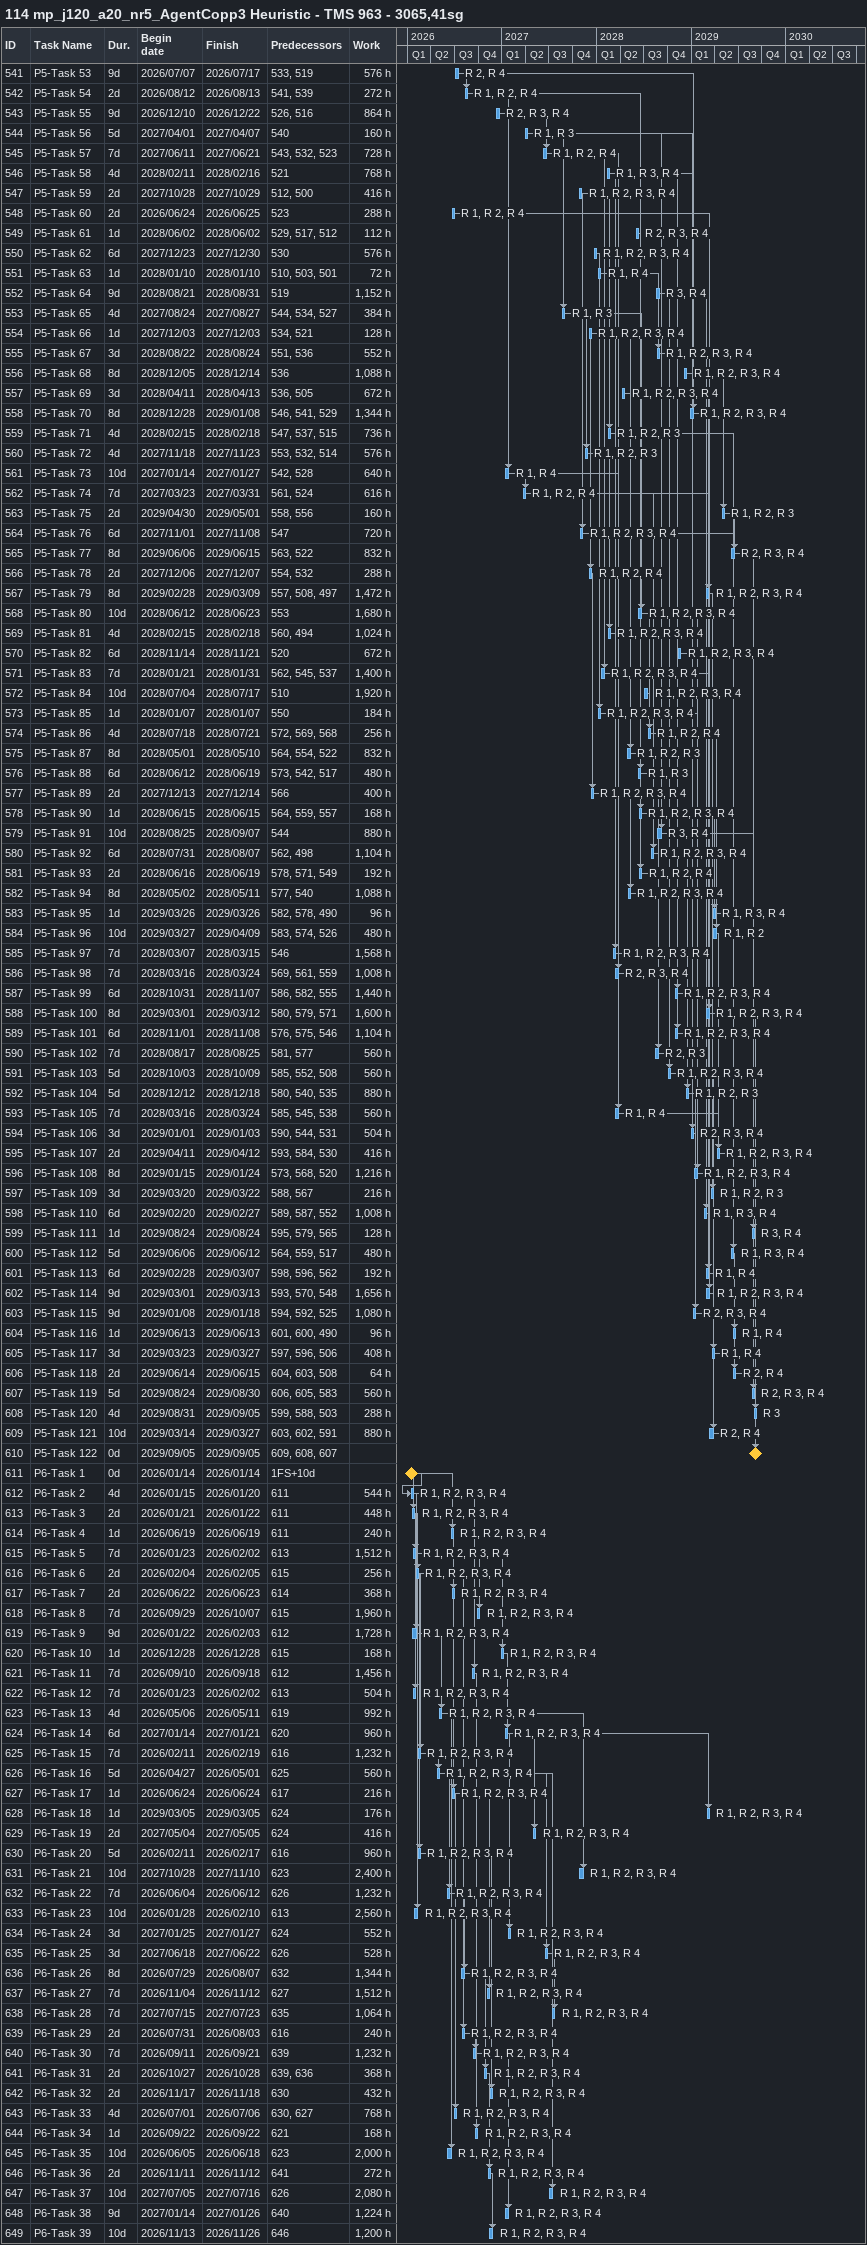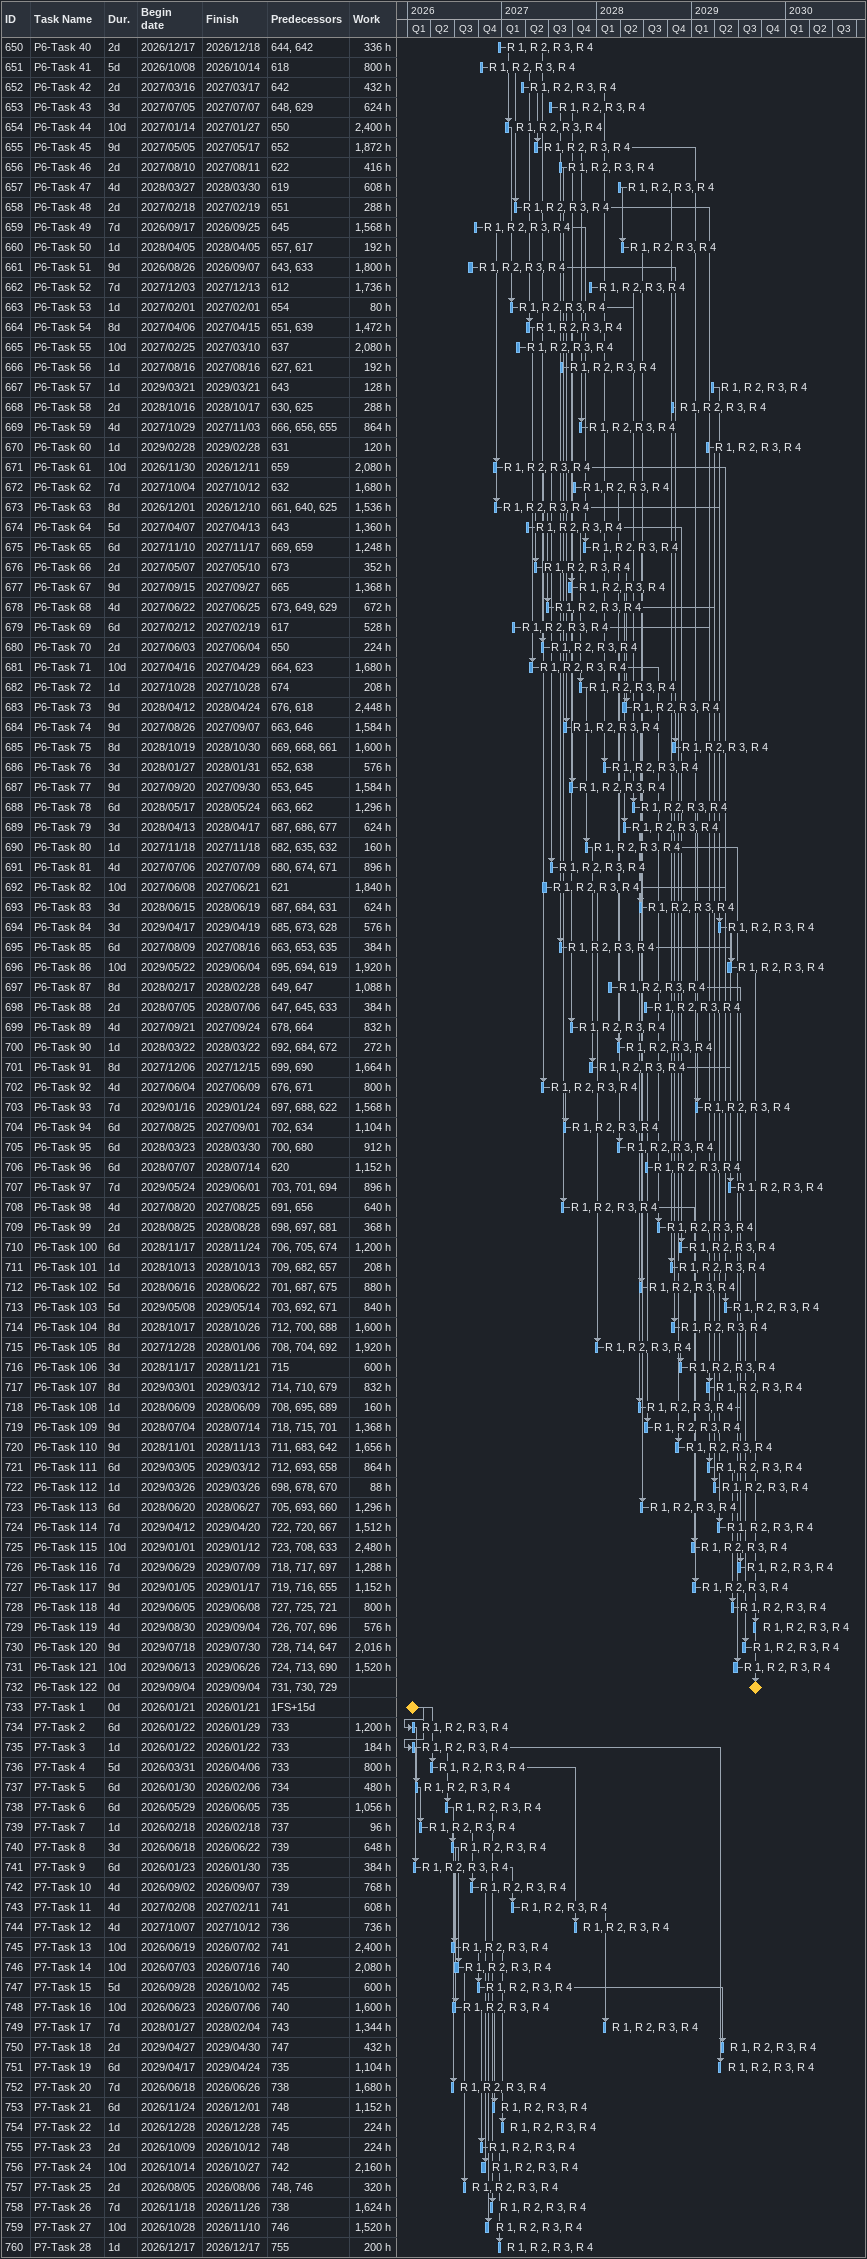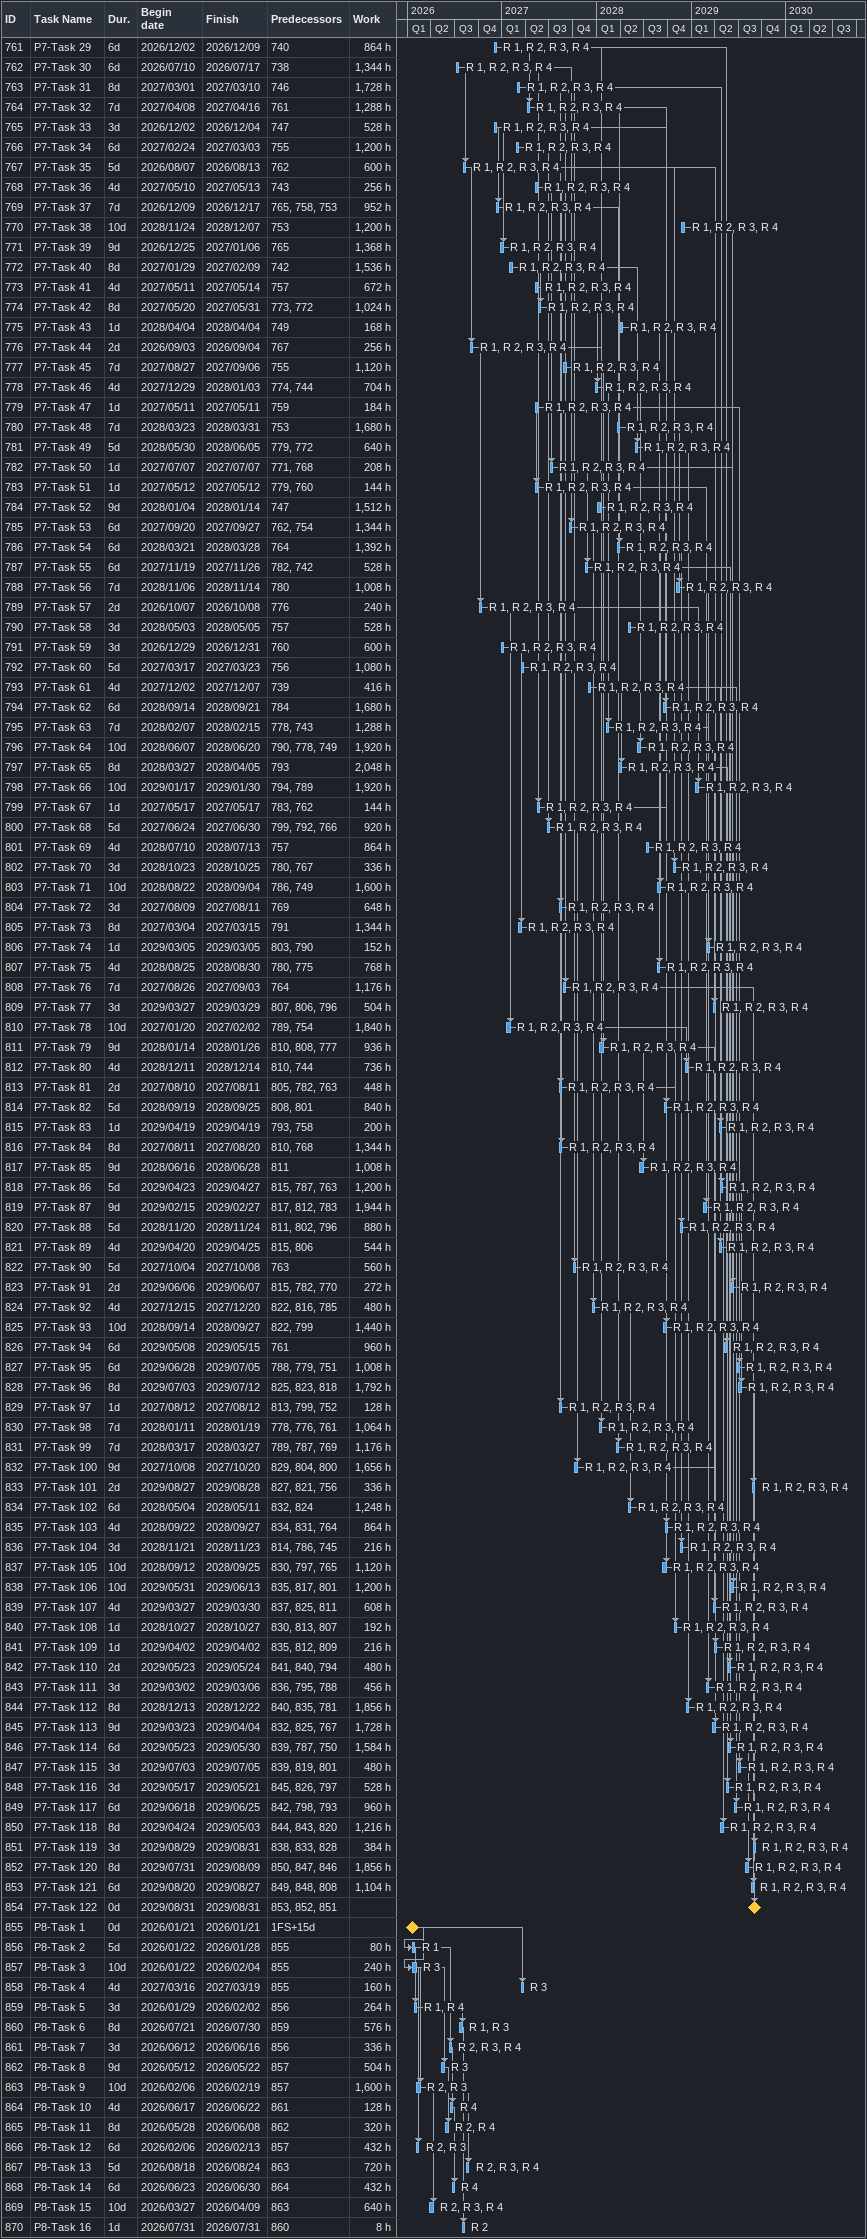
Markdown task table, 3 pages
114 mp_j120_a20_nr5_AgentCopp3 Heuristic - TMS 963 - 3065,41sg

| ID | Task | Duration | Start | Finish | Predecessors | Resources | Work (h) |
|---|---|---|---|---|---|---|---|
| 541 | P5-Task 53 | 9d | 2026-07-07 | 2026-07-17 | 533, 519 | R 2, R 4 | 576 |
| 542 | P5-Task 54 | 2d | 2026-08-12 | 2026-08-13 | 541, 539 | R 1, R 2, R 4 | 272 |
| 543 | P5-Task 55 | 9d | 2026-12-10 | 2026-12-22 | 526, 516 | R 2, R 3, R 4 | 864 |
| 544 | P5-Task 56 | 5d | 2027-04-01 | 2027-04-07 | 540 | R 1, R 3 | 160 |
| 545 | P5-Task 57 | 7d | 2027-06-11 | 2027-06-21 | 543, 532, 523 | R 1, R 2, R 4 | 728 |
| 546 | P5-Task 58 | 4d | 2028-02-11 | 2028-02-16 | 521 | R 1, R 3, R 4 | 768 |
| 547 | P5-Task 59 | 2d | 2027-10-28 | 2027-10-29 | 512, 500 | R 1, R 2, R 3, R 4 | 416 |
| 548 | P5-Task 60 | 2d | 2026-06-24 | 2026-06-25 | 523 | R 1, R 2, R 4 | 288 |
| 549 | P5-Task 61 | 1d | 2028-06-02 | 2028-06-02 | 529, 517, 512 | R 2, R 3, R 4 | 112 |
| 550 | P5-Task 62 | 6d | 2027-12-23 | 2027-12-30 | 530 | R 1, R 2, R 3, R 4 | 576 |
| 551 | P5-Task 63 | 1d | 2028-01-10 | 2028-01-10 | 510, 503, 501 | R 1, R 4 | 72 |
| 552 | P5-Task 64 | 9d | 2028-08-21 | 2028-08-31 | 519 | R 3, R 4 | 1152 |
| 553 | P5-Task 65 | 4d | 2027-08-24 | 2027-08-27 | 544, 534, 527 | R 1, R 3 | 384 |
| 554 | P5-Task 66 | 1d | 2027-12-03 | 2027-12-03 | 534, 521 | R 1, R 2, R 3, R 4 | 128 |
| 555 | P5-Task 67 | 3d | 2028-08-22 | 2028-08-24 | 551, 536 | R 1, R 2, R 3, R 4 | 552 |
| 556 | P5-Task 68 | 8d | 2028-12-05 | 2028-12-14 | 536 | R 1, R 2, R 3, R 4 | 1088 |
| 557 | P5-Task 69 | 3d | 2028-04-11 | 2028-04-13 | 536, 505 | R 1, R 2, R 3, R 4 | 672 |
| 558 | P5-Task 70 | 8d | 2028-12-28 | 2029-01-08 | 546, 541, 529 | R 1, R 2, R 3, R 4 | 1344 |
| 559 | P5-Task 71 | 4d | 2028-02-15 | 2028-02-18 | 547, 537, 515 | R 1, R 2, R 3 | 736 |
| 560 | P5-Task 72 | 4d | 2027-11-18 | 2027-11-23 | 553, 532, 514 | R 1, R 2, R 3 | 576 |
| 561 | P5-Task 73 | 10d | 2027-01-14 | 2027-01-27 | 542, 528 | R 1, R 4 | 640 |
| 562 | P5-Task 74 | 7d | 2027-03-23 | 2027-03-31 | 561, 524 | R 1, R 2, R 4 | 616 |
| 563 | P5-Task 75 | 2d | 2029-04-30 | 2029-05-01 | 558, 556 | R 1, R 2, R 3 | 160 |
| 564 | P5-Task 76 | 6d | 2027-11-01 | 2027-11-08 | 547 | R 1, R 2, R 3, R 4 | 720 |
| 565 | P5-Task 77 | 8d | 2029-06-06 | 2029-06-15 | 563, 522 | R 2, R 3, R 4 | 832 |
| 566 | P5-Task 78 | 2d | 2027-12-06 | 2027-12-07 | 554, 532 | R 1, R 2, R 4 | 288 |
| 567 | P5-Task 79 | 8d | 2029-02-28 | 2029-03-09 | 557, 508, 497 | R 1, R 2, R 3, R 4 | 1472 |
| 568 | P5-Task 80 | 10d | 2028-06-12 | 2028-06-23 | 553 | R 1, R 2, R 3, R 4 | 1680 |
| 569 | P5-Task 81 | 4d | 2028-02-15 | 2028-02-18 | 560, 494 | R 1, R 2, R 3, R 4 | 1024 |
| 570 | P5-Task 82 | 6d | 2028-11-14 | 2028-11-21 | 520 | R 1, R 2, R 3, R 4 | 672 |
| 571 | P5-Task 83 | 7d | 2028-01-21 | 2028-01-31 | 562, 545, 537 | R 1, R 2, R 3, R 4 | 1400 |
| 572 | P5-Task 84 | 10d | 2028-07-04 | 2028-07-17 | 510 | R 1, R 2, R 3, R 4 | 1920 |
| 573 | P5-Task 85 | 1d | 2028-01-07 | 2028-01-07 | 550 | R 1, R 2, R 3, R 4 | 184 |
| 574 | P5-Task 86 | 4d | 2028-07-18 | 2028-07-21 | 572, 569, 568 | R 1, R 2, R 4 | 256 |
| 575 | P5-Task 87 | 8d | 2028-05-01 | 2028-05-10 | 564, 554, 522 | R 1, R 2, R 3 | 832 |
| 576 | P5-Task 88 | 6d | 2028-06-12 | 2028-06-19 | 573, 542, 517 | R 1, R 3 | 480 |
| 577 | P5-Task 89 | 2d | 2027-12-13 | 2027-12-14 | 566 | R 1, R 2, R 3, R 4 | 400 |
| 578 | P5-Task 90 | 1d | 2028-06-15 | 2028-06-15 | 564, 559, 557 | R 1, R 2, R 3, R 4 | 168 |
| 579 | P5-Task 91 | 10d | 2028-08-25 | 2028-09-07 | 544 | R 3, R 4 | 880 |
| 580 | P5-Task 92 | 6d | 2028-07-31 | 2028-08-07 | 562, 498 | R 1, R 2, R 3, R 4 | 1104 |
| 581 | P5-Task 93 | 2d | 2028-06-16 | 2028-06-19 | 578, 571, 549 | R 1, R 2, R 4 | 192 |
| 582 | P5-Task 94 | 8d | 2028-05-02 | 2028-05-11 | 577, 540 | R 1, R 2, R 3, R 4 | 1088 |
| 583 | P5-Task 95 | 1d | 2029-03-26 | 2029-03-26 | 582, 578, 490 | R 1, R 3, R 4 | 96 |
| 584 | P5-Task 96 | 10d | 2029-03-27 | 2029-04-09 | 583, 574, 526 | R 1, R 2 | 480 |
| 585 | P5-Task 97 | 7d | 2028-03-07 | 2028-03-15 | 546 | R 1, R 2, R 3, R 4 | 1568 |
| 586 | P5-Task 98 | 7d | 2028-03-16 | 2028-03-24 | 569, 561, 559 | R 2, R 3, R 4 | 1008 |
| 587 | P5-Task 99 | 6d | 2028-10-31 | 2028-11-07 | 586, 582, 555 | R 1, R 2, R 3, R 4 | 1440 |
| 588 | P5-Task 100 | 8d | 2029-03-01 | 2029-03-12 | 580, 579, 571 | R 1, R 2, R 3, R 4 | 1600 |
| 589 | P5-Task 101 | 6d | 2028-11-01 | 2028-11-08 | 576, 575, 546 | R 1, R 2, R 3, R 4 | 1104 |
| 590 | P5-Task 102 | 7d | 2028-08-17 | 2028-08-25 | 581, 577 | R 2, R 3 | 560 |
| 591 | P5-Task 103 | 5d | 2028-10-03 | 2028-10-09 | 585, 552, 508 | R 1, R 2, R 3, R 4 | 560 |
| 592 | P5-Task 104 | 5d | 2028-12-12 | 2028-12-18 | 580, 540, 535 | R 1, R 2, R 3 | 880 |
| 593 | P5-Task 105 | 7d | 2028-03-16 | 2028-03-24 | 585, 545, 538 | R 1, R 4 | 560 |
| 594 | P5-Task 106 | 3d | 2029-01-01 | 2029-01-03 | 590, 544, 531 | R 2, R 3, R 4 | 504 |
| 595 | P5-Task 107 | 2d | 2029-04-11 | 2029-04-12 | 593, 584, 530 | R 1, R 2, R 3, R 4 | 416 |
| 596 | P5-Task 108 | 8d | 2029-01-15 | 2029-01-24 | 573, 568, 520 | R 1, R 2, R 3, R 4 | 1216 |
| 597 | P5-Task 109 | 3d | 2029-03-20 | 2029-03-22 | 588, 567 | R 1, R 2, R 3 | 216 |
| 598 | P5-Task 110 | 6d | 2029-02-20 | 2029-02-27 | 589, 587, 552 | R 1, R 3, R 4 | 1008 |
| 599 | P5-Task 111 | 1d | 2029-08-24 | 2029-08-24 | 595, 579, 565 | R 3, R 4 | 128 |
| 600 | P5-Task 112 | 5d | 2029-06-06 | 2029-06-12 | 564, 559, 517 | R 1, R 3, R 4 | 480 |
| 601 | P5-Task 113 | 6d | 2029-02-28 | 2029-03-07 | 598, 596, 562 | R 1, R 4 | 192 |
| 602 | P5-Task 114 | 9d | 2029-03-01 | 2029-03-13 | 593, 570, 548 | R 1, R 2, R 3, R 4 | 1656 |
| 603 | P5-Task 115 | 9d | 2029-01-08 | 2029-01-18 | 594, 592, 525 | R 2, R 3, R 4 | 1080 |
| 604 | P5-Task 116 | 1d | 2029-06-13 | 2029-06-13 | 601, 600, 490 | R 1, R 4 | 96 |
| 605 | P5-Task 117 | 3d | 2029-03-23 | 2029-03-27 | 597, 596, 506 | R 1, R 4 | 408 |
| 606 | P5-Task 118 | 2d | 2029-06-14 | 2029-06-15 | 604, 603, 508 | R 2, R 4 | 64 |
| 607 | P5-Task 119 | 5d | 2029-08-24 | 2029-08-30 | 606, 605, 583 | R 2, R 3, R 4 | 560 |
| 608 | P5-Task 120 | 4d | 2029-08-31 | 2029-09-05 | 599, 588, 503 | R 3 | 288 |
| 609 | P5-Task 121 | 10d | 2029-03-14 | 2029-03-27 | 603, 602, 591 | R 2, R 4 | 880 |
| 610 | P5-Task 122 | 0d | 2029-09-05 | 2029-09-05 | 609, 608, 607 |  |  |
| 611 | P6-Task 1 | 0d | 2026-01-14 | 2026-01-14 | 1FS+10d |  |  |
| 612 | P6-Task 2 | 4d | 2026-01-15 | 2026-01-20 | 611 | R 1, R 2, R 3, R 4 | 544 |
| 613 | P6-Task 3 | 2d | 2026-01-21 | 2026-01-22 | 611 | R 1, R 2, R 3, R 4 | 448 |
| 614 | P6-Task 4 | 1d | 2026-06-19 | 2026-06-19 | 611 | R 1, R 2, R 3, R 4 | 240 |
| 615 | P6-Task 5 | 7d | 2026-01-23 | 2026-02-02 | 613 | R 1, R 2, R 3, R 4 | 1512 |
| 616 | P6-Task 6 | 2d | 2026-02-04 | 2026-02-05 | 615 | R 1, R 2, R 3, R 4 | 256 |
| 617 | P6-Task 7 | 2d | 2026-06-22 | 2026-06-23 | 614 | R 1, R 2, R 3, R 4 | 368 |
| 618 | P6-Task 8 | 7d | 2026-09-29 | 2026-10-07 | 615 | R 1, R 2, R 3, R 4 | 1960 |
| 619 | P6-Task 9 | 9d | 2026-01-22 | 2026-02-03 | 612 | R 1, R 2, R 3, R 4 | 1728 |
| 620 | P6-Task 10 | 1d | 2026-12-28 | 2026-12-28 | 615 | R 1, R 2, R 3, R 4 | 168 |
| 621 | P6-Task 11 | 7d | 2026-09-10 | 2026-09-18 | 612 | R 1, R 2, R 3, R 4 | 1456 |
| 622 | P6-Task 12 | 7d | 2026-01-23 | 2026-02-02 | 613 | R 1, R 2, R 3, R 4 | 504 |
| 623 | P6-Task 13 | 4d | 2026-05-06 | 2026-05-11 | 619 | R 1, R 2, R 3, R 4 | 992 |
| 624 | P6-Task 14 | 6d | 2027-01-14 | 2027-01-21 | 620 | R 1, R 2, R 3, R 4 | 960 |
| 625 | P6-Task 15 | 7d | 2026-02-11 | 2026-02-19 | 616 | R 1, R 2, R 3, R 4 | 1232 |
| 626 | P6-Task 16 | 5d | 2026-04-27 | 2026-05-01 | 625 | R 1, R 2, R 3, R 4 | 560 |
| 627 | P6-Task 17 | 1d | 2026-06-24 | 2026-06-24 | 617 | R 1, R 2, R 3, R 4 | 216 |
| 628 | P6-Task 18 | 1d | 2029-03-05 | 2029-03-05 | 624 | R 1, R 2, R 3, R 4 | 176 |
| 629 | P6-Task 19 | 2d | 2027-05-04 | 2027-05-05 | 624 | R 1, R 2, R 3, R 4 | 416 |
| 630 | P6-Task 20 | 5d | 2026-02-11 | 2026-02-17 | 616 | R 1, R 2, R 3, R 4 | 960 |
| 631 | P6-Task 21 | 10d | 2027-10-28 | 2027-11-10 | 623 | R 1, R 2, R 3, R 4 | 2400 |
| 632 | P6-Task 22 | 7d | 2026-06-04 | 2026-06-12 | 626 | R 1, R 2, R 3, R 4 | 1232 |
| 633 | P6-Task 23 | 10d | 2026-01-28 | 2026-02-10 | 613 | R 1, R 2, R 3, R 4 | 2560 |
| 634 | P6-Task 24 | 3d | 2027-01-25 | 2027-01-27 | 624 | R 1, R 2, R 3, R 4 | 552 |
| 635 | P6-Task 25 | 3d | 2027-06-18 | 2027-06-22 | 626 | R 1, R 2, R 3, R 4 | 528 |
| 636 | P6-Task 26 | 8d | 2026-07-29 | 2026-08-07 | 632 | R 1, R 2, R 3, R 4 | 1344 |
| 637 | P6-Task 27 | 7d | 2026-11-04 | 2026-11-12 | 627 | R 1, R 2, R 3, R 4 | 1512 |
| 638 | P6-Task 28 | 7d | 2027-07-15 | 2027-07-23 | 635 | R 1, R 2, R 3, R 4 | 1064 |
| 639 | P6-Task 29 | 2d | 2026-07-31 | 2026-08-03 | 616 | R 1, R 2, R 3, R 4 | 240 |
| 640 | P6-Task 30 | 7d | 2026-09-11 | 2026-09-21 | 639 | R 1, R 2, R 3, R 4 | 1232 |
| 641 | P6-Task 31 | 2d | 2026-10-27 | 2026-10-28 | 639, 636 | R 1, R 2, R 3, R 4 | 368 |
| 642 | P6-Task 32 | 2d | 2026-11-17 | 2026-11-18 | 630 | R 1, R 2, R 3, R 4 | 432 |
| 643 | P6-Task 33 | 4d | 2026-07-01 | 2026-07-06 | 630, 627 | R 1, R 2, R 3, R 4 | 768 |
| 644 | P6-Task 34 | 1d | 2026-09-22 | 2026-09-22 | 621 | R 1, R 2, R 3, R 4 | 168 |
| 645 | P6-Task 35 | 10d | 2026-06-05 | 2026-06-18 | 623 | R 1, R 2, R 3, R 4 | 2000 |
| 646 | P6-Task 36 | 2d | 2026-11-11 | 2026-11-12 | 641 | R 1, R 2, R 3, R 4 | 272 |
| 647 | P6-Task 37 | 10d | 2027-07-05 | 2027-07-16 | 626 | R 1, R 2, R 3, R 4 | 2080 |
| 648 | P6-Task 38 | 9d | 2027-01-14 | 2027-01-26 | 640 | R 1, R 2, R 3, R 4 | 1224 |
| 649 | P6-Task 39 | 10d | 2026-11-13 | 2026-11-26 | 646 | R 1, R 2, R 3, R 4 | 1200 |
| 650 | P6-Task 40 | 2d | 2026-12-17 | 2026-12-18 | 644, 642 | R 1, R 2, R 3, R 4 | 336 |
| 651 | P6-Task 41 | 5d | 2026-10-08 | 2026-10-14 | 618 | R 1, R 2, R 3, R 4 | 800 |
| 652 | P6-Task 42 | 2d | 2027-03-16 | 2027-03-17 | 642 | R 1, R 2, R 3, R 4 | 432 |
| 653 | P6-Task 43 | 3d | 2027-07-05 | 2027-07-07 | 648, 629 | R 1, R 2, R 3, R 4 | 624 |
| 654 | P6-Task 44 | 10d | 2027-01-14 | 2027-01-27 | 650 | R 1, R 2, R 3, R 4 | 2400 |
| 655 | P6-Task 45 | 9d | 2027-05-05 | 2027-05-17 | 652 | R 1, R 2, R 3, R 4 | 1872 |
| 656 | P6-Task 46 | 2d | 2027-08-10 | 2027-08-11 | 622 | R 1, R 2, R 3, R 4 | 416 |
| 657 | P6-Task 47 | 4d | 2028-03-27 | 2028-03-30 | 619 | R 1, R 2, R 3, R 4 | 608 |
| 658 | P6-Task 48 | 2d | 2027-02-18 | 2027-02-19 | 651 | R 1, R 2, R 3, R 4 | 288 |
| 659 | P6-Task 49 | 7d | 2026-09-17 | 2026-09-25 | 645 | R 1, R 2, R 3, R 4 | 1568 |
| 660 | P6-Task 50 | 1d | 2028-04-05 | 2028-04-05 | 657, 617 | R 1, R 2, R 3, R 4 | 192 |
| 661 | P6-Task 51 | 9d | 2026-08-26 | 2026-09-07 | 643, 633 | R 1, R 2, R 3, R 4 | 1800 |
| 662 | P6-Task 52 | 7d | 2027-12-03 | 2027-12-13 | 612 | R 1, R 2, R 3, R 4 | 1736 |
| 663 | P6-Task 53 | 1d | 2027-02-01 | 2027-02-01 | 654 | R 1, R 2, R 3, R 4 | 80 |
| 664 | P6-Task 54 | 8d | 2027-04-06 | 2027-04-15 | 651, 639 | R 1, R 2, R 3, R 4 | 1472 |
| 665 | P6-Task 55 | 10d | 2027-02-25 | 2027-03-10 | 637 | R 1, R 2, R 3, R 4 | 2080 |
| 666 | P6-Task 56 | 1d | 2027-08-16 | 2027-08-16 | 627, 621 | R 1, R 2, R 3, R 4 | 192 |
| 667 | P6-Task 57 | 1d | 2029-03-21 | 2029-03-21 | 643 | R 1, R 2, R 3, R 4 | 128 |
| 668 | P6-Task 58 | 2d | 2028-10-16 | 2028-10-17 | 630, 625 | R 1, R 2, R 3, R 4 | 288 |
| 669 | P6-Task 59 | 4d | 2027-10-29 | 2027-11-03 | 666, 656, 655 | R 1, R 2, R 3, R 4 | 864 |
| 670 | P6-Task 60 | 1d | 2029-02-28 | 2029-02-28 | 631 | R 1, R 2, R 3, R 4 | 120 |
| 671 | P6-Task 61 | 10d | 2026-11-30 | 2026-12-11 | 659 | R 1, R 2, R 3, R 4 | 2080 |
| 672 | P6-Task 62 | 7d | 2027-10-04 | 2027-10-12 | 632 | R 1, R 2, R 3, R 4 | 1680 |
| 673 | P6-Task 63 | 8d | 2026-12-01 | 2026-12-10 | 661, 640, 625 | R 1, R 2, R 3, R 4 | 1536 |
| 674 | P6-Task 64 | 5d | 2027-04-07 | 2027-04-13 | 643 | R 1, R 2, R 3, R 4 | 1360 |
| 675 | P6-Task 65 | 6d | 2027-11-10 | 2027-11-17 | 669, 659 | R 1, R 2, R 3, R 4 | 1248 |
| 676 | P6-Task 66 | 2d | 2027-05-07 | 2027-05-10 | 673 | R 1, R 2, R 3, R 4 | 352 |
| 677 | P6-Task 67 | 9d | 2027-09-15 | 2027-09-27 | 665 | R 1, R 2, R 3, R 4 | 1368 |
| 678 | P6-Task 68 | 4d | 2027-06-22 | 2027-06-25 | 673, 649, 629 | R 1, R 2, R 3, R 4 | 672 |
| 679 | P6-Task 69 | 6d | 2027-02-12 | 2027-02-19 | 617 | R 1, R 2, R 3, R 4 | 528 |
| 680 | P6-Task 70 | 2d | 2027-06-03 | 2027-06-04 | 650 | R 1, R 2, R 3, R 4 | 224 |
| 681 | P6-Task 71 | 10d | 2027-04-16 | 2027-04-29 | 664, 623 | R 1, R 2, R 3, R 4 | 1680 |
| 682 | P6-Task 72 | 1d | 2027-10-28 | 2027-10-28 | 674 | R 1, R 2, R 3, R 4 | 208 |
| 683 | P6-Task 73 | 9d | 2028-04-12 | 2028-04-24 | 676, 618 | R 1, R 2, R 3, R 4 | 2448 |
| 684 | P6-Task 74 | 9d | 2027-08-26 | 2027-09-07 | 663, 646 | R 1, R 2, R 3, R 4 | 1584 |
| 685 | P6-Task 75 | 8d | 2028-10-19 | 2028-10-30 | 669, 668, 661 | R 1, R 2, R 3, R 4 | 1600 |
| 686 | P6-Task 76 | 3d | 2028-01-27 | 2028-01-31 | 652, 638 | R 1, R 2, R 3, R 4 | 576 |
| 687 | P6-Task 77 | 9d | 2027-09-20 | 2027-09-30 | 653, 645 | R 1, R 2, R 3, R 4 | 1584 |
| 688 | P6-Task 78 | 6d | 2028-05-17 | 2028-05-24 | 663, 662 | R 1, R 2, R 3, R 4 | 1296 |
| 689 | P6-Task 79 | 3d | 2028-04-13 | 2028-04-17 | 687, 686, 677 | R 1, R 2, R 3, R 4 | 624 |
| 690 | P6-Task 80 | 1d | 2027-11-18 | 2027-11-18 | 682, 635, 632 | R 1, R 2, R 3, R 4 | 160 |
| 691 | P6-Task 81 | 4d | 2027-07-06 | 2027-07-09 | 680, 674, 671 | R 1, R 2, R 3, R 4 | 896 |
| 692 | P6-Task 82 | 10d | 2027-06-08 | 2027-06-21 | 621 | R 1, R 2, R 3, R 4 | 1840 |
| 693 | P6-Task 83 | 3d | 2028-06-15 | 2028-06-19 | 687, 684, 631 | R 1, R 2, R 3, R 4 | 624 |
| 694 | P6-Task 84 | 3d | 2029-04-17 | 2029-04-19 | 685, 673, 628 | R 1, R 2, R 3, R 4 | 576 |
| 695 | P6-Task 85 | 6d | 2027-08-09 | 2027-08-16 | 663, 653, 635 | R 1, R 2, R 3, R 4 | 384 |
| 696 | P6-Task 86 | 10d | 2029-05-22 | 2029-06-04 | 695, 694, 619 | R 1, R 2, R 3, R 4 | 1920 |
| 697 | P6-Task 87 | 8d | 2028-02-17 | 2028-02-28 | 649, 647 | R 1, R 2, R 3, R 4 | 1088 |
| 698 | P6-Task 88 | 2d | 2028-07-05 | 2028-07-06 | 647, 645, 633 | R 1, R 2, R 3, R 4 | 384 |
| 699 | P6-Task 89 | 4d | 2027-09-21 | 2027-09-24 | 678, 664 | R 1, R 2, R 3, R 4 | 832 |
| 700 | P6-Task 90 | 1d | 2028-03-22 | 2028-03-22 | 692, 684, 672 | R 1, R 2, R 3, R 4 | 272 |
| 701 | P6-Task 91 | 8d | 2027-12-06 | 2027-12-15 | 699, 690 | R 1, R 2, R 3, R 4 | 1664 |
| 702 | P6-Task 92 | 4d | 2027-06-04 | 2027-06-09 | 676, 671 | R 1, R 2, R 3, R 4 | 800 |
| 703 | P6-Task 93 | 7d | 2029-01-16 | 2029-01-24 | 697, 688, 622 | R 1, R 2, R 3, R 4 | 1568 |
| 704 | P6-Task 94 | 6d | 2027-08-25 | 2027-09-01 | 702, 634 | R 1, R 2, R 3, R 4 | 1104 |
| 705 | P6-Task 95 | 6d | 2028-03-23 | 2028-03-30 | 700, 680 | R 1, R 2, R 3, R 4 | 912 |
| 706 | P6-Task 96 | 6d | 2028-07-07 | 2028-07-14 | 620 | R 1, R 2, R 3, R 4 | 1152 |
| 707 | P6-Task 97 | 7d | 2029-05-24 | 2029-06-01 | 703, 701, 694 | R 1, R 2, R 3, R 4 | 896 |
| 708 | P6-Task 98 | 4d | 2027-08-20 | 2027-08-25 | 691, 656 | R 1, R 2, R 3, R 4 | 640 |
| 709 | P6-Task 99 | 2d | 2028-08-25 | 2028-08-28 | 698, 697, 681 | R 1, R 2, R 3, R 4 | 368 |
| 710 | P6-Task 100 | 6d | 2028-11-17 | 2028-11-24 | 706, 705, 674 | R 1, R 2, R 3, R 4 | 1200 |
| 711 | P6-Task 101 | 1d | 2028-10-13 | 2028-10-13 | 709, 682, 657 | R 1, R 2, R 3, R 4 | 208 |
| 712 | P6-Task 102 | 5d | 2028-06-16 | 2028-06-22 | 701, 687, 675 | R 1, R 2, R 3, R 4 | 880 |
| 713 | P6-Task 103 | 5d | 2029-05-08 | 2029-05-14 | 703, 692, 671 | R 1, R 2, R 3, R 4 | 840 |
| 714 | P6-Task 104 | 8d | 2028-10-17 | 2028-10-26 | 712, 700, 688 | R 1, R 2, R 3, R 4 | 1600 |
| 715 | P6-Task 105 | 8d | 2027-12-28 | 2028-01-06 | 708, 704, 692 | R 1, R 2, R 3, R 4 | 1920 |
| 716 | P6-Task 106 | 3d | 2028-11-17 | 2028-11-21 | 715 | R 1, R 2, R 3, R 4 | 600 |
| 717 | P6-Task 107 | 8d | 2029-03-01 | 2029-03-12 | 714, 710, 679 | R 1, R 2, R 3, R 4 | 832 |
| 718 | P6-Task 108 | 1d | 2028-06-09 | 2028-06-09 | 708, 695, 689 | R 1, R 2, R 3, R 4 | 160 |
| 719 | P6-Task 109 | 9d | 2028-07-04 | 2028-07-14 | 718, 715, 701 | R 1, R 2, R 3, R 4 | 1368 |
| 720 | P6-Task 110 | 9d | 2028-11-01 | 2028-11-13 | 711, 683, 642 | R 1, R 2, R 3, R 4 | 1656 |
| 721 | P6-Task 111 | 6d | 2029-03-05 | 2029-03-12 | 712, 693, 658 | R 1, R 2, R 3, R 4 | 864 |
| 722 | P6-Task 112 | 1d | 2029-03-26 | 2029-03-26 | 698, 678, 670 | R 1, R 2, R 3, R 4 | 88 |
| 723 | P6-Task 113 | 6d | 2028-06-20 | 2028-06-27 | 705, 693, 660 | R 1, R 2, R 3, R 4 | 1296 |
| 724 | P6-Task 114 | 7d | 2029-04-12 | 2029-04-20 | 722, 720, 667 | R 1, R 2, R 3, R 4 | 1512 |
| 725 | P6-Task 115 | 10d | 2029-01-01 | 2029-01-12 | 723, 708, 633 | R 1, R 2, R 3, R 4 | 2480 |
| 726 | P6-Task 116 | 7d | 2029-06-29 | 2029-07-09 | 718, 717, 697 | R 1, R 2, R 3, R 4 | 1288 |
| 727 | P6-Task 117 | 9d | 2029-01-05 | 2029-01-17 | 719, 716, 655 | R 1, R 2, R 3, R 4 | 1152 |
| 728 | P6-Task 118 | 4d | 2029-06-05 | 2029-06-08 | 727, 725, 721 | R 1, R 2, R 3, R 4 | 800 |
| 729 | P6-Task 119 | 4d | 2029-08-30 | 2029-09-04 | 726, 707, 696 | R 1, R 2, R 3, R 4 | 576 |
| 730 | P6-Task 120 | 9d | 2029-07-18 | 2029-07-30 | 728, 714, 647 | R 1, R 2, R 3, R 4 | 2016 |
| 731 | P6-Task 121 | 10d | 2029-06-13 | 2029-06-26 | 724, 713, 690 | R 1, R 2, R 3, R 4 | 1520 |
| 732 | P6-Task 122 | 0d | 2029-09-04 | 2029-09-04 | 731, 730, 729 |  |  |
| 733 | P7-Task 1 | 0d | 2026-01-21 | 2026-01-21 | 1FS+15d |  |  |
| 734 | P7-Task 2 | 6d | 2026-01-22 | 2026-01-29 | 733 | R 1, R 2, R 3, R 4 | 1200 |
| 735 | P7-Task 3 | 1d | 2026-01-22 | 2026-01-22 | 733 | R 1, R 2, R 3, R 4 | 184 |
| 736 | P7-Task 4 | 5d | 2026-03-31 | 2026-04-06 | 733 | R 1, R 2, R 3, R 4 | 800 |
| 737 | P7-Task 5 | 6d | 2026-01-30 | 2026-02-06 | 734 | R 1, R 2, R 3, R 4 | 480 |
| 738 | P7-Task 6 | 6d | 2026-05-29 | 2026-06-05 | 735 | R 1, R 2, R 3, R 4 | 1056 |
| 739 | P7-Task 7 | 1d | 2026-02-18 | 2026-02-18 | 737 | R 1, R 2, R 3, R 4 | 96 |
| 740 | P7-Task 8 | 3d | 2026-06-18 | 2026-06-22 | 739 | R 1, R 2, R 3, R 4 | 648 |
| 741 | P7-Task 9 | 6d | 2026-01-23 | 2026-01-30 | 735 | R 1, R 2, R 3, R 4 | 384 |
| 742 | P7-Task 10 | 4d | 2026-09-02 | 2026-09-07 | 739 | R 1, R 2, R 3, R 4 | 768 |
| 743 | P7-Task 11 | 4d | 2027-02-08 | 2027-02-11 | 741 | R 1, R 2, R 3, R 4 | 608 |
| 744 | P7-Task 12 | 4d | 2027-10-07 | 2027-10-12 | 736 | R 1, R 2, R 3, R 4 | 736 |
| 745 | P7-Task 13 | 10d | 2026-06-19 | 2026-07-02 | 741 | R 1, R 2, R 3, R 4 | 2400 |
| 746 | P7-Task 14 | 10d | 2026-07-03 | 2026-07-16 | 740 | R 1, R 2, R 3, R 4 | 2080 |
| 747 | P7-Task 15 | 5d | 2026-09-28 | 2026-10-02 | 745 | R 1, R 2, R 3, R 4 | 600 |
| 748 | P7-Task 16 | 10d | 2026-06-23 | 2026-07-06 | 740 | R 1, R 2, R 3, R 4 | 1600 |
| 749 | P7-Task 17 | 7d | 2028-01-27 | 2028-02-04 | 743 | R 1, R 2, R 3, R 4 | 1344 |
| 750 | P7-Task 18 | 2d | 2029-04-27 | 2029-04-30 | 747 | R 1, R 2, R 3, R 4 | 432 |
| 751 | P7-Task 19 | 6d | 2029-04-17 | 2029-04-24 | 735 | R 1, R 2, R 3, R 4 | 1104 |
| 752 | P7-Task 20 | 7d | 2026-06-18 | 2026-06-26 | 738 | R 1, R 2, R 3, R 4 | 1680 |
| 753 | P7-Task 21 | 6d | 2026-11-24 | 2026-12-01 | 748 | R 1, R 2, R 3, R 4 | 1152 |
| 754 | P7-Task 22 | 1d | 2026-12-28 | 2026-12-28 | 745 | R 1, R 2, R 3, R 4 | 224 |
| 755 | P7-Task 23 | 2d | 2026-10-09 | 2026-10-12 | 748 | R 1, R 2, R 3, R 4 | 224 |
| 756 | P7-Task 24 | 10d | 2026-10-14 | 2026-10-27 | 742 | R 1, R 2, R 3, R 4 | 2160 |
| 757 | P7-Task 25 | 2d | 2026-08-05 | 2026-08-06 | 748, 746 | R 1, R 2, R 3, R 4 | 320 |
| 758 | P7-Task 26 | 7d | 2026-11-18 | 2026-11-26 | 738 | R 1, R 2, R 3, R 4 | 1624 |
| 759 | P7-Task 27 | 10d | 2026-10-28 | 2026-11-10 | 746 | R 1, R 2, R 3, R 4 | 1520 |
| 760 | P7-Task 28 | 1d | 2026-12-17 | 2026-12-17 | 755 | R 1, R 2, R 3, R 4 | 200 |
| 761 | P7-Task 29 | 6d | 2026-12-02 | 2026-12-09 | 740 | R 1, R 2, R 3, R 4 | 864 |
| 762 | P7-Task 30 | 6d | 2026-07-10 | 2026-07-17 | 738 | R 1, R 2, R 3, R 4 | 1344 |
| 763 | P7-Task 31 | 8d | 2027-03-01 | 2027-03-10 | 746 | R 1, R 2, R 3, R 4 | 1728 |
| 764 | P7-Task 32 | 7d | 2027-04-08 | 2027-04-16 | 761 | R 1, R 2, R 3, R 4 | 1288 |
| 765 | P7-Task 33 | 3d | 2026-12-02 | 2026-12-04 | 747 | R 1, R 2, R 3, R 4 | 528 |
| 766 | P7-Task 34 | 6d | 2027-02-24 | 2027-03-03 | 755 | R 1, R 2, R 3, R 4 | 1200 |
| 767 | P7-Task 35 | 5d | 2026-08-07 | 2026-08-13 | 762 | R 1, R 2, R 3, R 4 | 600 |
| 768 | P7-Task 36 | 4d | 2027-05-10 | 2027-05-13 | 743 | R 1, R 2, R 3, R 4 | 256 |
| 769 | P7-Task 37 | 7d | 2026-12-09 | 2026-12-17 | 765, 758, 753 | R 1, R 2, R 3, R 4 | 952 |
| 770 | P7-Task 38 | 10d | 2028-11-24 | 2028-12-07 | 753 | R 1, R 2, R 3, R 4 | 1200 |
| 771 | P7-Task 39 | 9d | 2026-12-25 | 2027-01-06 | 765 | R 1, R 2, R 3, R 4 | 1368 |
| 772 | P7-Task 40 | 8d | 2027-01-29 | 2027-02-09 | 742 | R 1, R 2, R 3, R 4 | 1536 |
| 773 | P7-Task 41 | 4d | 2027-05-11 | 2027-05-14 | 757 | R 1, R 2, R 3, R 4 | 672 |
| 774 | P7-Task 42 | 8d | 2027-05-20 | 2027-05-31 | 773, 772 | R 1, R 2, R 3, R 4 | 1024 |
| 775 | P7-Task 43 | 1d | 2028-04-04 | 2028-04-04 | 749 | R 1, R 2, R 3, R 4 | 168 |
| 776 | P7-Task 44 | 2d | 2026-09-03 | 2026-09-04 | 767 | R 1, R 2, R 3, R 4 | 256 |
| 777 | P7-Task 45 | 7d | 2027-08-27 | 2027-09-06 | 755 | R 1, R 2, R 3, R 4 | 1120 |
| 778 | P7-Task 46 | 4d | 2027-12-29 | 2028-01-03 | 774, 744 | R 1, R 2, R 3, R 4 | 704 |
| 779 | P7-Task 47 | 1d | 2027-05-11 | 2027-05-11 | 759 | R 1, R 2, R 3, R 4 | 184 |
| 780 | P7-Task 48 | 7d | 2028-03-23 | 2028-03-31 | 753 | R 1, R 2, R 3, R 4 | 1680 |
| 781 | P7-Task 49 | 5d | 2028-05-30 | 2028-06-05 | 779, 772 | R 1, R 2, R 3, R 4 | 640 |
| 782 | P7-Task 50 | 1d | 2027-07-07 | 2027-07-07 | 771, 768 | R 1, R 2, R 3, R 4 | 208 |
| 783 | P7-Task 51 | 1d | 2027-05-12 | 2027-05-12 | 779, 760 | R 1, R 2, R 3, R 4 | 144 |
| 784 | P7-Task 52 | 9d | 2028-01-04 | 2028-01-14 | 747 | R 1, R 2, R 3, R 4 | 1512 |
| 785 | P7-Task 53 | 6d | 2027-09-20 | 2027-09-27 | 762, 754 | R 1, R 2, R 3, R 4 | 1344 |
| 786 | P7-Task 54 | 6d | 2028-03-21 | 2028-03-28 | 764 | R 1, R 2, R 3, R 4 | 1392 |
| 787 | P7-Task 55 | 6d | 2027-11-19 | 2027-11-26 | 782, 742 | R 1, R 2, R 3, R 4 | 528 |
| 788 | P7-Task 56 | 7d | 2028-11-06 | 2028-11-14 | 780 | R 1, R 2, R 3, R 4 | 1008 |
| 789 | P7-Task 57 | 2d | 2026-10-07 | 2026-10-08 | 776 | R 1, R 2, R 3, R 4 | 240 |
| 790 | P7-Task 58 | 3d | 2028-05-03 | 2028-05-05 | 757 | R 1, R 2, R 3, R 4 | 528 |
| 791 | P7-Task 59 | 3d | 2026-12-29 | 2026-12-31 | 760 | R 1, R 2, R 3, R 4 | 600 |
| 792 | P7-Task 60 | 5d | 2027-03-17 | 2027-03-23 | 756 | R 1, R 2, R 3, R 4 | 1080 |
| 793 | P7-Task 61 | 4d | 2027-12-02 | 2027-12-07 | 739 | R 1, R 2, R 3, R 4 | 416 |
| 794 | P7-Task 62 | 6d | 2028-09-14 | 2028-09-21 | 784 | R 1, R 2, R 3, R 4 | 1680 |
| 795 | P7-Task 63 | 7d | 2028-02-07 | 2028-02-15 | 778, 743 | R 1, R 2, R 3, R 4 | 1288 |
| 796 | P7-Task 64 | 10d | 2028-06-07 | 2028-06-20 | 790, 778, 749 | R 1, R 2, R 3, R 4 | 1920 |
| 797 | P7-Task 65 | 8d | 2028-03-27 | 2028-04-05 | 793 | R 1, R 2, R 3, R 4 | 2048 |
| 798 | P7-Task 66 | 10d | 2029-01-17 | 2029-01-30 | 794, 789 | R 1, R 2, R 3, R 4 | 1920 |
| 799 | P7-Task 67 | 1d | 2027-05-17 | 2027-05-17 | 783, 762 | R 1, R 2, R 3, R 4 | 144 |
| 800 | P7-Task 68 | 5d | 2027-06-24 | 2027-06-30 | 799, 792, 766 | R 1, R 2, R 3, R 4 | 920 |
| 801 | P7-Task 69 | 4d | 2028-07-10 | 2028-07-13 | 757 | R 1, R 2, R 3, R 4 | 864 |
| 802 | P7-Task 70 | 3d | 2028-10-23 | 2028-10-25 | 780, 767 | R 1, R 2, R 3, R 4 | 336 |
| 803 | P7-Task 71 | 10d | 2028-08-22 | 2028-09-04 | 786, 749 | R 1, R 2, R 3, R 4 | 1600 |
| 804 | P7-Task 72 | 3d | 2027-08-09 | 2027-08-11 | 769 | R 1, R 2, R 3, R 4 | 648 |
| 805 | P7-Task 73 | 8d | 2027-03-04 | 2027-03-15 | 791 | R 1, R 2, R 3, R 4 | 1344 |
| 806 | P7-Task 74 | 1d | 2029-03-05 | 2029-03-05 | 803, 790 | R 1, R 2, R 3, R 4 | 152 |
| 807 | P7-Task 75 | 4d | 2028-08-25 | 2028-08-30 | 780, 775 | R 1, R 2, R 3, R 4 | 768 |
| 808 | P7-Task 76 | 7d | 2027-08-26 | 2027-09-03 | 764 | R 1, R 2, R 3, R 4 | 1176 |
| 809 | P7-Task 77 | 3d | 2029-03-27 | 2029-03-29 | 807, 806, 796 | R 1, R 2, R 3, R 4 | 504 |
| 810 | P7-Task 78 | 10d | 2027-01-20 | 2027-02-02 | 789, 754 | R 1, R 2, R 3, R 4 | 1840 |
| 811 | P7-Task 79 | 9d | 2028-01-14 | 2028-01-26 | 810, 808, 777 | R 1, R 2, R 3, R 4 | 936 |
| 812 | P7-Task 80 | 4d | 2028-12-11 | 2028-12-14 | 810, 744 | R 1, R 2, R 3, R 4 | 736 |
| 813 | P7-Task 81 | 2d | 2027-08-10 | 2027-08-11 | 805, 782, 763 | R 1, R 2, R 3, R 4 | 448 |
| 814 | P7-Task 82 | 5d | 2028-09-19 | 2028-09-25 | 808, 801 | R 1, R 2, R 3, R 4 | 840 |
| 815 | P7-Task 83 | 1d | 2029-04-19 | 2029-04-19 | 793, 758 | R 1, R 2, R 3, R 4 | 200 |
| 816 | P7-Task 84 | 8d | 2027-08-11 | 2027-08-20 | 810, 768 | R 1, R 2, R 3, R 4 | 1344 |
| 817 | P7-Task 85 | 9d | 2028-06-16 | 2028-06-28 | 811 | R 1, R 2, R 3, R 4 | 1008 |
| 818 | P7-Task 86 | 5d | 2029-04-23 | 2029-04-27 | 815, 787, 763 | R 1, R 2, R 3, R 4 | 1200 |
| 819 | P7-Task 87 | 9d | 2029-02-15 | 2029-02-27 | 817, 812, 783 | R 1, R 2, R 3, R 4 | 1944 |
| 820 | P7-Task 88 | 5d | 2028-11-20 | 2028-11-24 | 811, 802, 796 | R 1, R 2, R 3, R 4 | 880 |
| 821 | P7-Task 89 | 4d | 2029-04-20 | 2029-04-25 | 815, 806 | R 1, R 2, R 3, R 4 | 544 |
| 822 | P7-Task 90 | 5d | 2027-10-04 | 2027-10-08 | 763 | R 1, R 2, R 3, R 4 | 560 |
| 823 | P7-Task 91 | 2d | 2029-06-06 | 2029-06-07 | 815, 782, 770 | R 1, R 2, R 3, R 4 | 272 |
| 824 | P7-Task 92 | 4d | 2027-12-15 | 2027-12-20 | 822, 816, 785 | R 1, R 2, R 3, R 4 | 480 |
| 825 | P7-Task 93 | 10d | 2028-09-14 | 2028-09-27 | 822, 799 | R 1, R 2, R 3, R 4 | 1440 |
| 826 | P7-Task 94 | 6d | 2029-05-08 | 2029-05-15 | 761 | R 1, R 2, R 3, R 4 | 960 |
| 827 | P7-Task 95 | 6d | 2029-06-28 | 2029-07-05 | 788, 779, 751 | R 1, R 2, R 3, R 4 | 1008 |
| 828 | P7-Task 96 | 8d | 2029-07-03 | 2029-07-12 | 825, 823, 818 | R 1, R 2, R 3, R 4 | 1792 |
| 829 | P7-Task 97 | 1d | 2027-08-12 | 2027-08-12 | 813, 799, 752 | R 1, R 2, R 3, R 4 | 128 |
| 830 | P7-Task 98 | 7d | 2028-01-11 | 2028-01-19 | 778, 776, 761 | R 1, R 2, R 3, R 4 | 1064 |
| 831 | P7-Task 99 | 7d | 2028-03-17 | 2028-03-27 | 789, 787, 769 | R 1, R 2, R 3, R 4 | 1176 |
| 832 | P7-Task 100 | 9d | 2027-10-08 | 2027-10-20 | 829, 804, 800 | R 1, R 2, R 3, R 4 | 1656 |
| 833 | P7-Task 101 | 2d | 2029-08-27 | 2029-08-28 | 827, 821, 756 | R 1, R 2, R 3, R 4 | 336 |
| 834 | P7-Task 102 | 6d | 2028-05-04 | 2028-05-11 | 832, 824 | R 1, R 2, R 3, R 4 | 1248 |
| 835 | P7-Task 103 | 4d | 2028-09-22 | 2028-09-27 | 834, 831, 764 | R 1, R 2, R 3, R 4 | 864 |
| 836 | P7-Task 104 | 3d | 2028-11-21 | 2028-11-23 | 814, 786, 745 | R 1, R 2, R 3, R 4 | 216 |
| 837 | P7-Task 105 | 10d | 2028-09-12 | 2028-09-25 | 830, 797, 765 | R 1, R 2, R 3, R 4 | 1120 |
| 838 | P7-Task 106 | 10d | 2029-05-31 | 2029-06-13 | 835, 817, 801 | R 1, R 2, R 3, R 4 | 1200 |
| 839 | P7-Task 107 | 4d | 2029-03-27 | 2029-03-30 | 837, 825, 811 | R 1, R 2, R 3, R 4 | 608 |
| 840 | P7-Task 108 | 1d | 2028-10-27 | 2028-10-27 | 830, 813, 807 | R 1, R 2, R 3, R 4 | 192 |
| 841 | P7-Task 109 | 1d | 2029-04-02 | 2029-04-02 | 835, 812, 809 | R 1, R 2, R 3, R 4 | 216 |
| 842 | P7-Task 110 | 2d | 2029-05-23 | 2029-05-24 | 841, 840, 794 | R 1, R 2, R 3, R 4 | 480 |
| 843 | P7-Task 111 | 3d | 2029-03-02 | 2029-03-06 | 836, 795, 788 | R 1, R 2, R 3, R 4 | 456 |
| 844 | P7-Task 112 | 8d | 2028-12-13 | 2028-12-22 | 840, 835, 781 | R 1, R 2, R 3, R 4 | 1856 |
| 845 | P7-Task 113 | 9d | 2029-03-23 | 2029-04-04 | 832, 825, 767 | R 1, R 2, R 3, R 4 | 1728 |
| 846 | P7-Task 114 | 6d | 2029-05-23 | 2029-05-30 | 839, 787, 750 | R 1, R 2, R 3, R 4 | 1584 |
| 847 | P7-Task 115 | 3d | 2029-07-03 | 2029-07-05 | 839, 819, 801 | R 1, R 2, R 3, R 4 | 480 |
| 848 | P7-Task 116 | 3d | 2029-05-17 | 2029-05-21 | 845, 826, 797 | R 1, R 2, R 3, R 4 | 528 |
| 849 | P7-Task 117 | 6d | 2029-06-18 | 2029-06-25 | 842, 798, 793 | R 1, R 2, R 3, R 4 | 960 |
| 850 | P7-Task 118 | 8d | 2029-04-24 | 2029-05-03 | 844, 843, 820 | R 1, R 2, R 3, R 4 | 1216 |
| 851 | P7-Task 119 | 3d | 2029-08-29 | 2029-08-31 | 838, 833, 828 | R 1, R 2, R 3, R 4 | 384 |
| 852 | P7-Task 120 | 8d | 2029-07-31 | 2029-08-09 | 850, 847, 846 | R 1, R 2, R 3, R 4 | 1856 |
| 853 | P7-Task 121 | 6d | 2029-08-20 | 2029-08-27 | 849, 848, 808 | R 1, R 2, R 3, R 4 | 1104 |
| 854 | P7-Task 122 | 0d | 2029-08-31 | 2029-08-31 | 853, 852, 851 |  |  |
| 855 | P8-Task 1 | 0d | 2026-01-21 | 2026-01-21 | 1FS+15d |  |  |
| 856 | P8-Task 2 | 5d | 2026-01-22 | 2026-01-28 | 855 | R 1 | 80 |
| 857 | P8-Task 3 | 10d | 2026-01-22 | 2026-02-04 | 855 | R 3 | 240 |
| 858 | P8-Task 4 | 4d | 2027-03-16 | 2027-03-19 | 855 | R 3 | 160 |
| 859 | P8-Task 5 | 3d | 2026-01-29 | 2026-02-02 | 856 | R 1, R 4 | 264 |
| 860 | P8-Task 6 | 8d | 2026-07-21 | 2026-07-30 | 859 | R 1, R 3 | 576 |
| 861 | P8-Task 7 | 3d | 2026-06-12 | 2026-06-16 | 856 | R 2, R 3, R 4 | 336 |
| 862 | P8-Task 8 | 9d | 2026-05-12 | 2026-05-22 | 857 | R 3 | 504 |
| 863 | P8-Task 9 | 10d | 2026-02-06 | 2026-02-19 | 857 | R 2, R 3 | 1600 |
| 864 | P8-Task 10 | 4d | 2026-06-17 | 2026-06-22 | 861 | R 4 | 128 |
| 865 | P8-Task 11 | 8d | 2026-05-28 | 2026-06-08 | 862 | R 2, R 4 | 320 |
| 866 | P8-Task 12 | 6d | 2026-02-06 | 2026-02-13 | 857 | R 2, R 3 | 432 |
| 867 | P8-Task 13 | 5d | 2026-08-18 | 2026-08-24 | 863 | R 2, R 3, R 4 | 720 |
| 868 | P8-Task 14 | 6d | 2026-06-23 | 2026-06-30 | 864 | R 4 | 432 |
| 869 | P8-Task 15 | 10d | 2026-03-27 | 2026-04-09 | 863 | R 2, R 3, R 4 | 640 |
| 870 | P8-Task 16 | 1d | 2026-07-31 | 2026-07-31 | 860 | R 2 | 8 |
